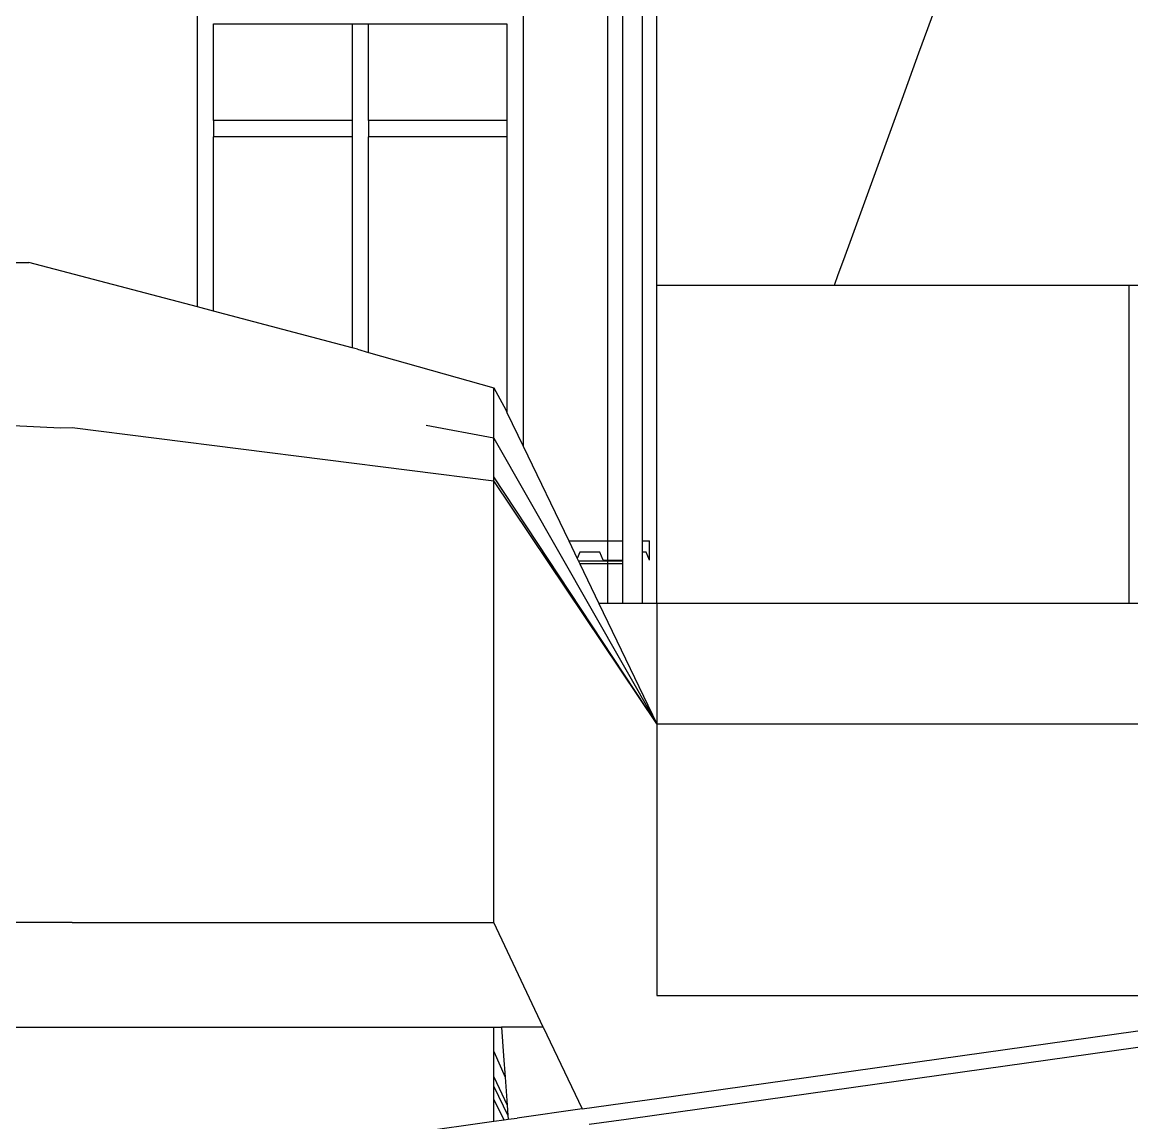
# Model space of a CAD drawing. Extents: x -101 to 101, y -14 to 18.
# Drawn here: x -40.15 to -33.34, y 2.2 to 8.95 of the extents above; entities that cross this region are included whole.
import ezdxf

# ---------------------------------------------------------------- set-up
doc = ezdxf.new("R2010")
doc.units = 0
doc.layers.get('0').update_dxf_attribs({"linetype": 'CONTINUOUS'})
doc.layers.add('SECTIONCUTEDGES', color=7, linetype='CONTINUOUS')

msp = doc.modelspace()

# ---------------------------------------------------------------- linework, layer by layer
for p, q in [((-36.3483, 11.7094), (-36.3483, 5.7708)), ((-36.5583, 5.7708), (-36.5583, 9.1408)), ((-36.4683, 9.1408), (-36.4683, 5.7708)), ((-39.0773, 7.2059), (-39.0773, 9.0451)), ((-37.0773, 9.0451), (-37.0773, 6.3506)), ((-36.2583, 8.4791), (-36.2583, 9.012)), ((-34.5666, 8.9966), (-34.5969, 8.9134)), ((-38.9773, 8.3508), (-38.9773, 8.9451)), ((-38.9773, 8.9451), (-38.1273, 8.9451)), ((-38.1273, 8.9451), (-38.0273, 8.9451)), ((-38.1273, 8.9451), (-38.1273, 8.3508)), ((-38.0273, 8.3508), (-38.0273, 8.9451)), ((-38.0273, 8.9451), (-37.1773, 8.9451)), ((-37.1773, 8.9451), (-37.1773, 8.3508)), ((-34.5969, 8.9134), (-34.6514, 8.7634)), ((-34.6514, 8.7634), (-34.7548, 8.4791)), ((-36.2583, 7.6841), (-36.2583, 8.4791)), ((-34.7548, 8.4791), (-35.0822, 7.5789)), ((-38.1273, 8.3508), (-38.9773, 8.3508)), ((-38.9773, 8.3508), (-38.9773, 8.2508)), ((-38.1273, 8.3508), (-38.1273, 8.2508)), ((-37.1773, 8.3508), (-38.0273, 8.3508)), ((-38.0273, 8.3508), (-38.0273, 8.2508)), ((-37.1773, 8.3508), (-37.1773, 8.2508)), ((-38.1273, 8.2508), (-38.9773, 8.2508)), ((-38.9773, 7.1795), (-38.9773, 8.2508)), ((-38.1273, 8.2508), (-38.1273, 6.9551)), ((-37.1773, 8.2508), (-38.0273, 8.2508)), ((-38.0273, 6.9274), (-38.0273, 8.2508)), ((-37.1773, 8.2508), (-37.1773, 6.5585)), ((-36.2583, 7.4791), (-36.2583, 7.6841)), ((-35.0822, 7.5789), (-35.1185, 7.4791)), ((-36.2583, 7.3386), (-36.2583, 7.4791)), ((-35.1185, 7.4791), (-35.1463, 7.4026)), ((-35.1463, 7.4026), (-35.1696, 7.3386)), ((-36.2583, 5.3856), (-36.2583, 7.3386)), ((-35.2249, 7.3386), (-36.2583, 7.3386)), ((-35.1696, 7.3386), (-35.2249, 7.3386)), ((-33.5886, 7.3386), (-35.1696, 7.3386)), ((-33.3594, 7.3386), (-33.5886, 7.3386)), ((-33.3594, 5.3856), (-33.3594, 7.3386)), ((-32.7685, 7.3386), (-33.3594, 7.3386)), ((-37.2583, 6.4791), (-37.2583, 6.7087)), ((-40.2075, 6.4791), (-39.9179, 6.464)), ((-37.2583, 6.3999), (-37.6738, 6.4791)), ((-37.2583, 6.3999), (-37.2583, 6.4791)), ((-39.9179, 6.464), (-39.8447, 6.467)), ((-39.8447, 6.467), (-37.2583, 6.1395)), ((-37.2583, 6.1641), (-37.2583, 6.3999)), ((-37.2583, 6.3999), (-36.2583, 4.6477)), ((-37.2583, 6.1395), (-37.2583, 6.1641)), ((-36.2583, 4.6477), (-37.2583, 6.1641)), ((-36.2583, 4.6477), (-37.2583, 6.1395)), ((-37.2583, 3.4276), (-37.2583, 6.1395)), ((-36.7984, 5.7708), (-36.5583, 5.7708)), ((-36.5583, 5.7708), (-36.4683, 5.7708)), ((-36.5583, 5.6508), (-36.5583, 5.7708)), ((-36.4683, 5.7708), (-36.4683, 5.6508)), ((-36.3483, 5.7708), (-36.3023, 5.7708)), ((-36.3483, 5.7708), (-36.3483, 5.7008)), ((-36.3023, 5.6508), (-36.3023, 5.7708)), ((-36.7295, 5.7008), (-36.7457, 5.6612)), ((-36.6075, 5.7008), (-36.7295, 5.7008)), ((-36.5871, 5.6508), (-36.6075, 5.7008)), ((-36.3226, 5.7008), (-36.3483, 5.7008)), ((-36.3483, 5.7008), (-36.3483, 5.3856)), ((-36.3023, 5.6508), (-36.3226, 5.7008)), ((-36.5583, 5.6451), (-36.7379, 5.6451)), ((-36.5583, 5.6291), (-36.7303, 5.6291)), ((-36.5871, 5.6508), (-36.5583, 5.6508)), ((-36.5583, 5.6508), (-36.4683, 5.6508)), ((-36.5583, 5.6451), (-36.5583, 5.6508)), ((-36.4683, 5.6451), (-36.5583, 5.6451)), ((-36.5583, 5.6291), (-36.5583, 5.6451)), ((-36.4683, 5.6291), (-36.5583, 5.6291)), ((-36.5583, 5.3856), (-36.5583, 5.6291)), ((-36.4683, 5.6508), (-36.4683, 5.6451)), ((-36.4683, 5.6451), (-36.4683, 5.6291)), ((-36.4683, 5.6291), (-36.4683, 5.3856)), ((-36.5583, 5.3856), (-36.6131, 5.3856)), ((-36.4683, 5.3856), (-36.5583, 5.3856)), ((-36.3483, 5.3856), (-36.4683, 5.3856)), ((-36.2583, 5.3856), (-36.3483, 5.3856)), ((-39.9179, 3.4276), (-40.2075, 3.4276)), ((-39.8447, 3.4276), (-39.9179, 3.4276)), ((-39.8447, 3.4276), (-37.2583, 3.4276)), ((-36.9545, 2.7855), (-37.2583, 3.4276)), ((-36.2583, 2.3473), (-32.3266, 2.8999)), ((-36.2583, 2.2463), (-32.154, 2.8231)), ((-40.365, 2.7855), (-38.8045, 2.7855)), ((-38.8045, 2.7855), (-38.6114, 2.7855)), ((-38.6114, 2.7855), (-37.9734, 2.7855)), ((-37.9734, 2.7855), (-37.3513, 2.7855)), ((-37.3513, 2.7855), (-37.2583, 2.7855)), ((-37.2583, 2.7511), (-37.2583, 2.7855)), ((-37.2583, 2.7855), (-37.2111, 2.7855)), ((-37.2583, 2.6344), (-37.2583, 2.7511)), ((-37.2111, 2.7855), (-37.1981, 2.6084)), ((-37.153, 2.7855), (-37.2111, 2.7855)), ((-36.9545, 2.7855), (-37.153, 2.7855)), ((-36.9545, 2.7855), (-36.7168, 2.2829)), ((-37.2583, 2.4791), (-37.2583, 2.6344)), ((-37.2583, 2.6344), (-37.1885, 2.4769)), ((-37.1981, 2.6084), (-37.1885, 2.4769)), ((-37.2583, 2.4196), (-37.2583, 2.4791)), ((-37.2583, 2.4791), (-37.1759, 2.3062)), ((-37.1885, 2.4769), (-37.1759, 2.3062)), ((-37.2583, 2.3396), (-37.2583, 2.4196)), ((-37.2583, 2.4196), (-37.1712, 2.242)), ((-37.2583, 2.2068), (-37.2583, 2.3396)), ((-37.1951, 2.2156), (-37.2583, 2.3396)), ((-36.7168, 2.2829), (-36.4664, 2.3181)), ((-36.4664, 2.3181), (-36.2583, 2.3473)), ((-37.1759, 2.3062), (-37.1712, 2.242)), ((-36.7168, 2.2829), (-37.1145, 2.227)), ((-37.7473, 2.138), (-37.2583, 2.2068)), ((-37.2583, 2.2068), (-37.1951, 2.2156)), ((-37.1951, 2.2156), (-37.1695, 2.2192)), ((-37.1712, 2.242), (-37.1695, 2.2192)), ((-37.1695, 2.2192), (-37.1145, 2.227)), ((-36.672, 2.1882), (-36.4461, 2.2199)), ((-36.4461, 2.2199), (-36.2583, 2.2463))]:
    msp.add_line(p, q)
at = {"layer": 'SECTIONCUTEDGES'}
for p, q in [((-40.2273, 7.4791), (-40.1238, 7.4791)), ((-40.1238, 7.4791), (-40.1122, 7.4791)), ((-39.0773, 7.2059), (-40.1122, 7.4791)), ((-38.9773, 7.1795), (-39.0773, 7.2059)), ((-38.1273, 6.9551), (-38.9773, 7.1795)), ((-38.0938, 6.9463), (-38.1273, 6.9551)), ((-38.0938, 6.9463), (-38.0273, 6.9274)), ((-38.0273, 6.9274), (-37.2583, 6.7087)), ((-37.2583, 6.7087), (-37.1848, 6.5741)), ((-37.1848, 6.5741), (-37.1773, 6.5585)), ((-37.1773, 6.5585), (-37.0773, 6.3506)), ((-37.0773, 6.3506), (-36.7984, 5.7708)), ((-36.7984, 5.7708), (-36.7457, 5.6612)), ((-36.7457, 5.6612), (-36.7379, 5.6451)), ((-36.7379, 5.6451), (-36.7303, 5.6291)), ((-36.7303, 5.6291), (-36.6131, 5.3856)), ((-36.6131, 5.3856), (-36.2583, 4.6477)), ((-36.2583, 5.3856), (-36.2583, 4.6477)), ((-33.3594, 5.3856), (-36.2583, 5.3856)), ((-30.2528, 5.3856), (-33.3594, 5.3856)), ((-36.2583, 4.6477), (-21.2583, 4.6477)), ((-36.2583, 4.6477), (-36.2583, 2.9791)), ((-36.2583, 2.9791), (-32.5048, 2.9791))]:
    msp.add_line(p, q, dxfattribs=at)

doc.saveas('drawing.dxf')
